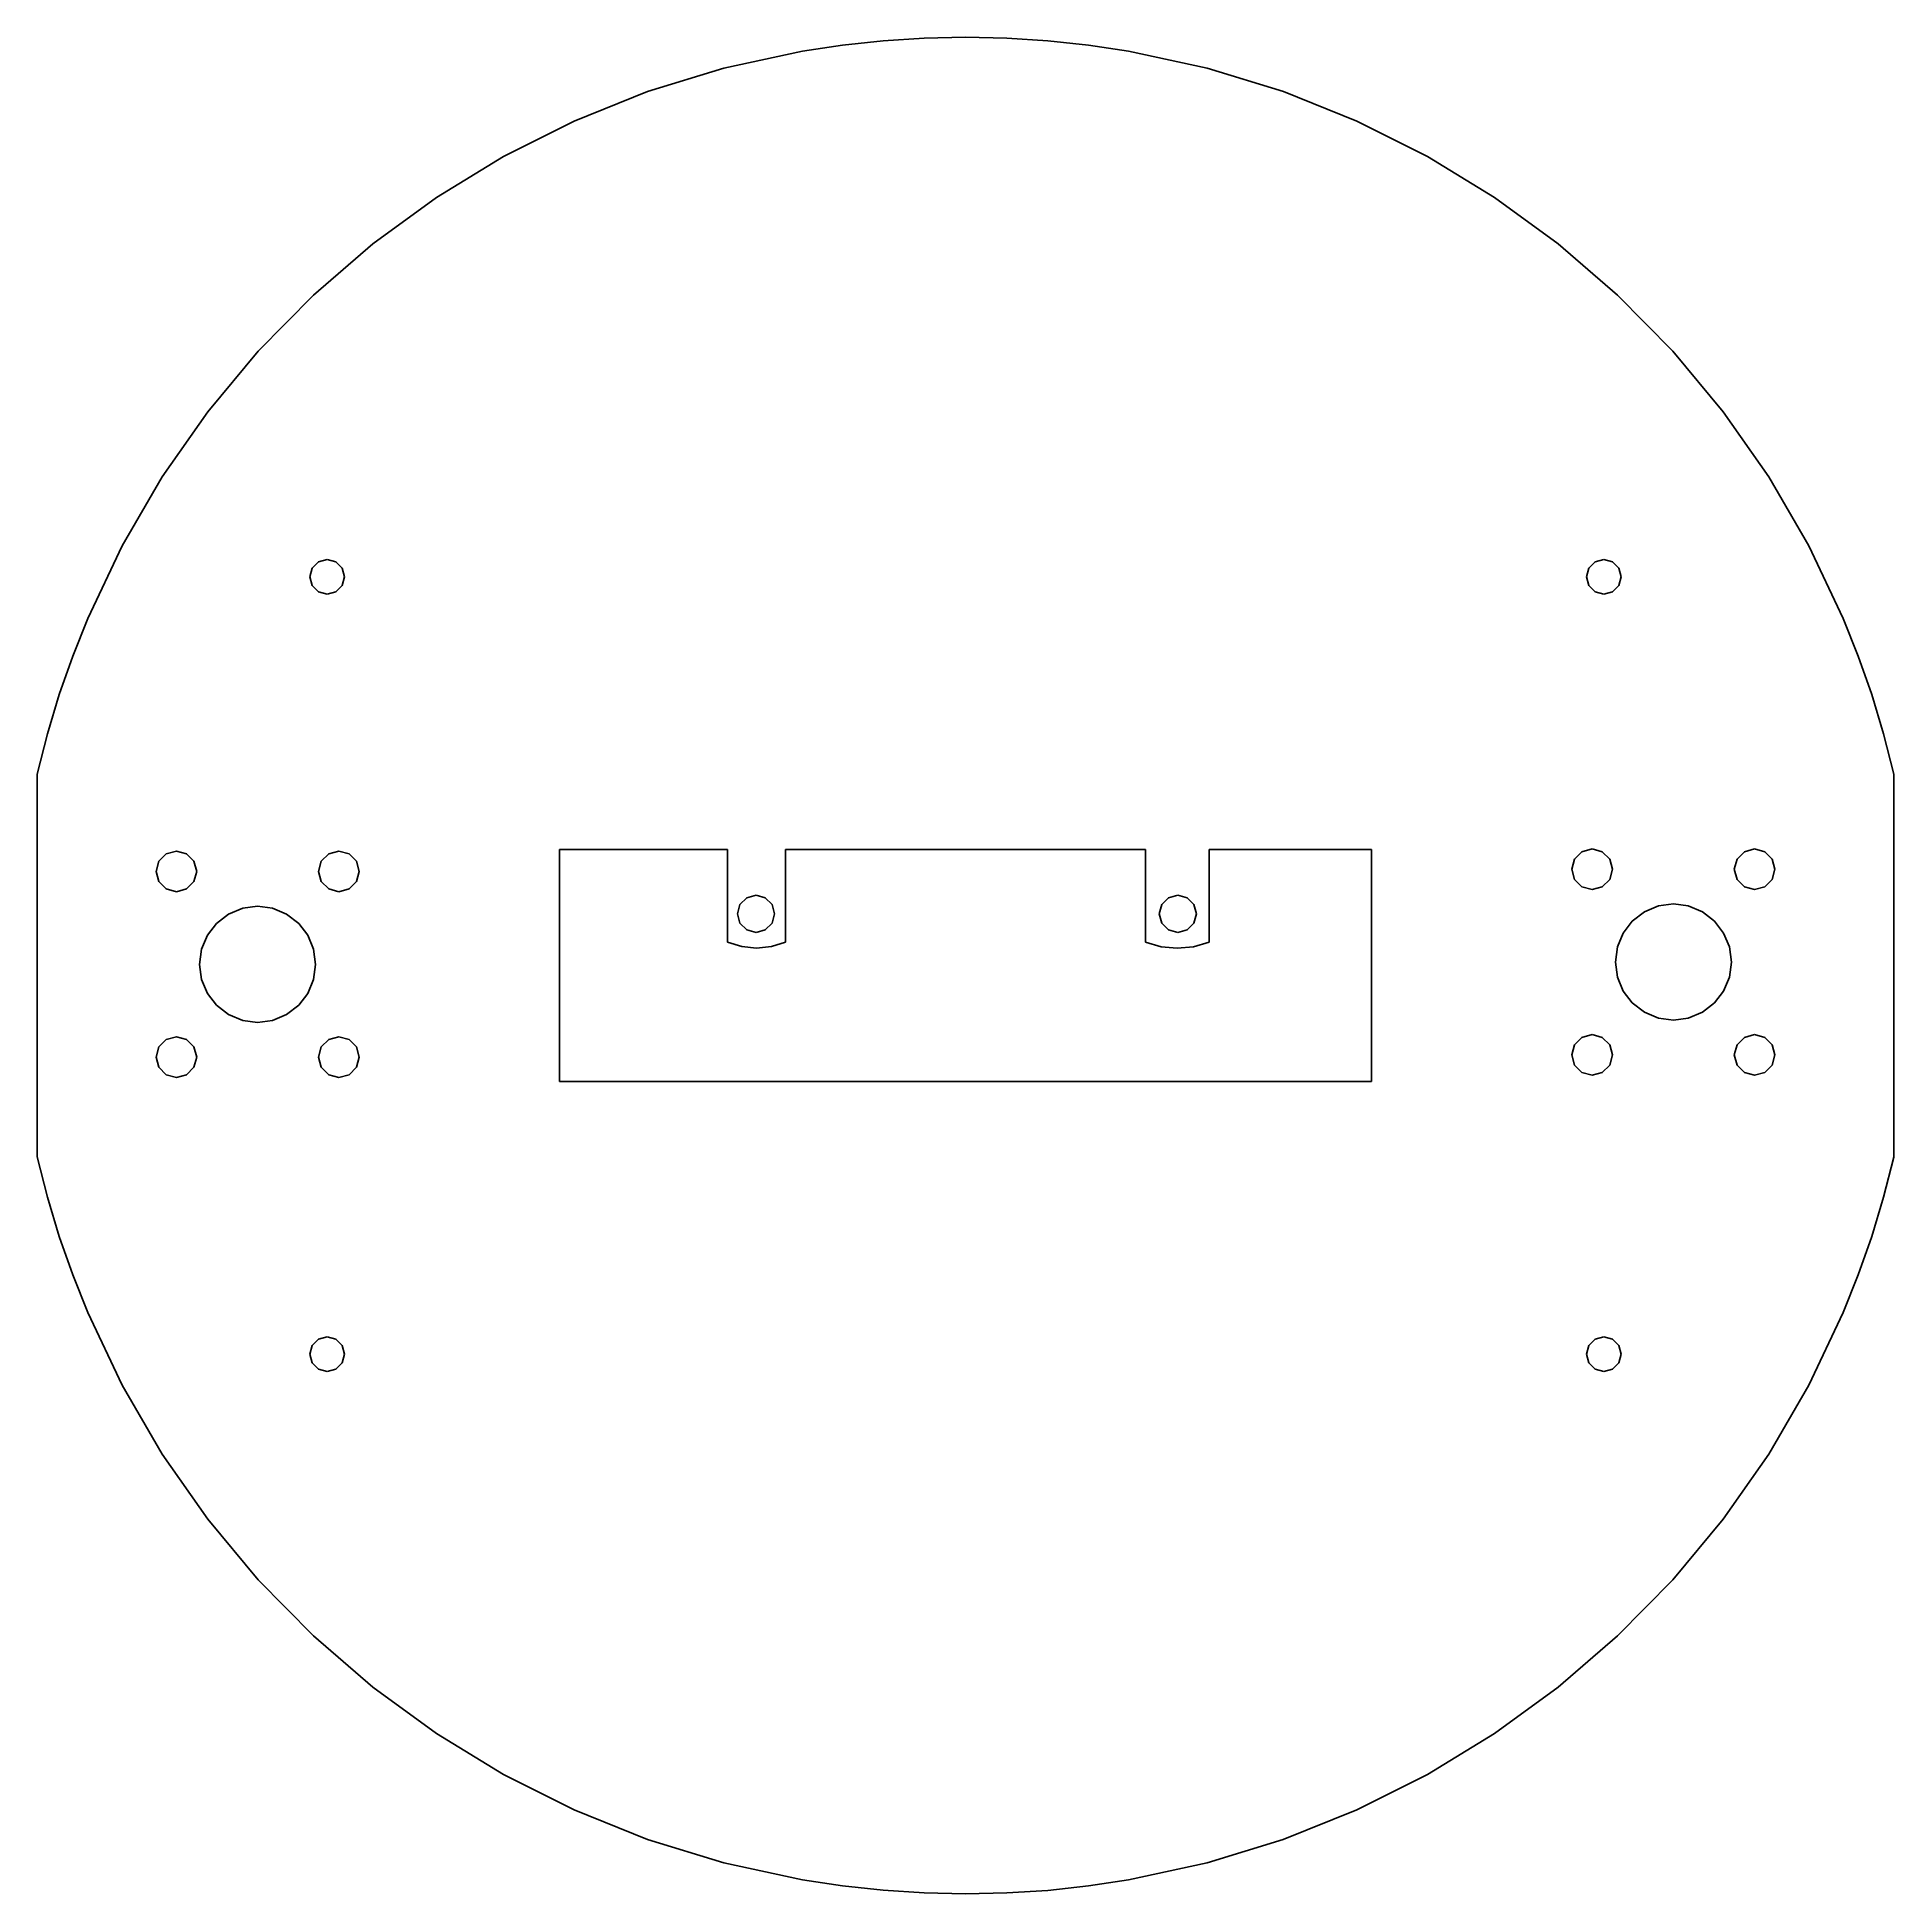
# Model space of a CAD drawing. Extents: x 0 to 160, y 0 to 160.
import ezdxf

# ---------------------------------------------------------------- set-up
doc = ezdxf.new("R2010")
doc.units = 0

msp = doc.modelspace()

# ---------------------------------------------------------------- linework, layer by layer
at = {"layer": 'Layer 1'}
for p, q in [((79.999806, 160.000417), (76.43537, 159.92379)), ((83.564242, 159.923812), (79.999806, 160.000417)), ((65.954691, 158.797141), (59.180373, 157.326997)), ((69.409252, 159.319326), (65.954691, 158.797141)), ((72.903998, 159.695818), (69.409252, 159.319326)), ((76.43537, 159.92379), (72.903998, 159.695818)), ((87.095615, 159.695862), (83.564242, 159.923812)), ((90.590364, 159.319391), (87.095615, 159.695862)), ((94.044927, 158.797227), (90.590364, 159.319391)), ((100.819254, 157.327125), (94.044927, 158.797227)), ((59.180373, 157.326997), (52.609531, 155.307999)), ((107.390109, 155.308167), (100.819254, 157.327125)), ((52.609531, 155.307999), (46.270652, 152.762759)), ((113.729003, 152.762965), (107.390109, 155.308167)), ((46.270652, 152.762759), (40.192224, 149.713888)), ((119.80745, 149.714132), (113.729003, 152.762965)), ((40.192224, 149.713888), (34.402735, 146.184)), ((125.596961, 146.184279), (119.80745, 149.714132)), ((34.402735, 146.184), (28.930671, 142.195705)), ((131.069049, 142.196018), (125.596961, 146.184279)), ((28.930671, 142.195705), (23.804521, 137.771617)), ((136.195226, 137.771961), (131.069049, 142.196018)), ((23.804521, 137.771617), (19.052772, 132.934347)), ((140.947005, 132.93472), (136.195226, 137.771961)), ((19.052772, 132.934347), (14.703912, 127.706507)), ((145.295897, 127.706907), (140.947005, 132.93472)), ((14.703912, 127.706507), (10.786427, 122.110709)), ((149.213416, 122.111133), (145.295897, 127.706907)), ((10.786427, 122.110709), (7.328806, 116.169566)), ((152.671073, 116.170012), (149.213416, 122.111133)), ((7.328806, 116.169566), (4.359537, 109.90569)), ((155.640381, 109.906154), (152.671073, 116.170012)), ((23.700962, 114.250414), (23.5, 113.500414)), ((24.25, 114.799452), (23.700962, 114.250414)), ((25, 115.000414), (24.25, 114.799452)), ((25.75, 114.799452), (25, 115.000414)), ((26.299038, 114.250414), (25.75, 114.799452)), ((26.5, 113.500414), (26.299038, 114.250414)), ((133.700962, 114.250414), (133.5, 113.500414)), ((134.25, 114.799452), (133.700962, 114.250414)), ((135, 115.000414), (134.25, 114.799452)), ((135.75, 114.799452), (135, 115.000414)), ((136.299038, 114.250414), (135.75, 114.799452)), ((136.5, 113.500414), (136.299038, 114.250414)), ((23.5, 113.500414), (23.700962, 112.750414)), ((23.5, 113.500414), (23.5, 113.500414)), ((23.700962, 112.750414), (24.25, 112.201376)), ((24.25, 112.201376), (25, 112.000414)), ((25, 112.000414), (25.75, 112.201376)), ((25.75, 112.201376), (26.299038, 112.750414)), ((26.299038, 112.750414), (26.5, 113.500414)), ((133.5, 113.500414), (133.700962, 112.750414)), ((133.5, 113.500414), (133.5, 113.500414)), ((133.700962, 112.750414), (134.25, 112.201376)), ((134.25, 112.201376), (135, 112.000414)), ((135, 112.000414), (135.75, 112.201376)), ((135.75, 112.201376), (136.299038, 112.750414)), ((136.299038, 112.750414), (136.5, 113.500414)), ((4.359537, 109.90569), (3.066936, 106.659793)), ((156.933002, 106.660265), (155.640381, 109.906154)), ((3.066936, 106.659793), (1.907105, 103.341693)), ((158.092853, 103.342171), (156.933002, 106.660265)), ((1.907105, 103.341693), (0.883606, 99.954215)), ((159.116372, 99.954699), (158.092853, 103.342171)), ((0.883606, 99.954215), (0, 96.500186)), ((160, 96.500676), (159.116372, 99.954699)), ((0, 96.500186), (0, 63.500142)), ((160, 63.494666), (160, 96.500676)), ((11.125, 89.623918), (10.484456, 88.983374)), ((12, 89.858374), (11.125, 89.623918)), ((12.875, 89.623918), (12, 89.858374)), ((13.515544, 88.983374), (12.875, 89.623918)), ((25.125, 89.623919), (24.484456, 88.983374)), ((26, 89.858374), (25.125, 89.623919)), ((26.875, 89.623919), (26, 89.858374)), ((27.515544, 88.983374), (26.875, 89.623919)), ((44.999999, 70.000415), (44.999999, 90.000415)), ((44.999999, 90.000415), (59.499999, 90.000415)), ((59.499999, 90.000415), (59.499999, 82.000415)), ((59.499999, 90.000415), (59.499999, 90.000415)), ((64.499999, 82.000415), (64.499999, 90.000415)), ((64.499999, 90.000415), (95.5, 90.000415)), ((95.5, 90.000415), (95.5, 82.000415)), ((101, 82.000415), (101, 90.000415)), ((101, 90.000415), (115, 90.000415)), ((115, 90.000415), (115, 70.000415)), ((133.125, 89.808001), (132.484456, 89.167457)), ((134, 90.042457), (133.125, 89.808001)), ((134.875, 89.808001), (134, 90.042457)), ((135.515544, 89.167457), (134.875, 89.808001)), ((147.125, 89.808001), (146.484456, 89.167457)), ((148, 90.042457), (147.125, 89.808001)), ((148.875, 89.808001), (148, 90.042457)), ((149.515544, 89.167457), (148.875, 89.808001)), ((10.484456, 88.983374), (10.25, 88.108374)), ((10.25, 88.108374), (10.484456, 87.233374)), ((10.25, 88.108374), (10.25, 88.108374)), ((13.75, 88.108374), (13.515544, 88.983374)), ((13.515544, 87.233374), (13.75, 88.108374)), ((24.484456, 88.983374), (24.25, 88.108374)), ((24.25, 88.108374), (24.484456, 87.233374)), ((24.25, 88.108374), (24.25, 88.108374)), ((27.75, 88.108374), (27.515544, 88.983374)), ((27.515544, 87.233374), (27.75, 88.108374)), ((132.484456, 89.167457), (132.25, 88.292457)), ((132.25, 88.292457), (132.484456, 87.417457)), ((132.25, 88.292457), (132.25, 88.292457)), ((135.75, 88.292457), (135.515544, 89.167457)), ((135.515544, 87.417457), (135.75, 88.292457)), ((146.484456, 89.167457), (146.25, 88.292457)), ((146.25, 88.292457), (146.484456, 87.417457)), ((146.25, 88.292457), (146.25, 88.292457)), ((149.75, 88.292457), (149.515544, 89.167457)), ((149.515544, 87.417457), (149.75, 88.292457)), ((10.484456, 87.233374), (11.125, 86.59283)), ((11.125, 86.59283), (12, 86.358374)), ((12, 86.358374), (12.875, 86.59283)), ((12.875, 86.59283), (13.515544, 87.233374)), ((24.484456, 87.233374), (25.125, 86.592829)), ((25.125, 86.592829), (26, 86.358374)), ((26, 86.358374), (26.875, 86.592829)), ((26.875, 86.592829), (27.515544, 87.233374)), ((132.484456, 87.417457), (133.125, 86.776913)), ((133.125, 86.776913), (134, 86.542457)), ((134, 86.542457), (134.875, 86.776913)), ((134.875, 86.776913), (135.515544, 87.417457)), ((146.484456, 87.417457), (147.125, 86.776913)), ((147.125, 86.776913), (148, 86.542457)), ((148, 86.542457), (148.875, 86.776913)), ((148.875, 86.776913), (149.515544, 87.417457)), ((17.716345, 84.932947), (16.5, 84.430542)), ((19, 85.100415), (17.716345, 84.932947)), ((20.283655, 84.932947), (19, 85.100415)), ((21.5, 84.430542), (20.283655, 84.932947)), ((60.564359, 85.250415), (60.35, 84.450415)), ((61.15, 85.836056), (60.564359, 85.250415)), ((61.95, 86.050415), (61.15, 85.836056)), ((62.75, 85.836056), (61.95, 86.050415)), ((63.335641, 85.250415), (62.75, 85.836056)), ((63.55, 84.450415), (63.335641, 85.250415)), ((96.914359, 85.250434), (96.7, 84.450434)), ((97.5, 85.836075), (96.914359, 85.250434)), ((98.3, 86.050434), (97.5, 85.836075)), ((99.1, 85.836075), (98.3, 86.050434)), ((99.685641, 85.250434), (99.1, 85.836075)), ((99.9, 84.450434), (99.685641, 85.250434)), ((139.716345, 85.132947), (138.5, 84.630542)), ((141, 85.300415), (139.716345, 85.132947)), ((142.283655, 85.132947), (141, 85.300415)), ((143.5, 84.630542), (142.283655, 85.132947)), ((15.456732, 83.628358), (14.669873, 82.600415)), ((16.5, 84.430542), (15.456732, 83.628358)), ((22.543268, 83.628358), (21.5, 84.430542)), ((23.330127, 82.600415), (22.543268, 83.628358)), ((60.35, 84.450415), (60.564359, 83.650415)), ((60.35, 84.450415), (60.35, 84.450415)), ((60.564359, 83.650415), (61.15, 83.064774)), ((62.75, 83.064774), (63.335641, 83.650415)), ((63.335641, 83.650415), (63.55, 84.450415)), ((96.7, 84.450434), (96.914359, 83.650434)), ((96.7, 84.450434), (96.7, 84.450434)), ((96.914359, 83.650434), (97.5, 83.064793)), ((99.1, 83.064793), (99.685641, 83.650434)), ((99.685641, 83.650434), (99.9, 84.450434)), ((137.456732, 83.828358), (136.669873, 82.800415)), ((138.5, 84.630542), (137.456732, 83.828358)), ((144.543268, 83.828358), (143.5, 84.630542)), ((145.330127, 82.800415), (144.543268, 83.828358)), ((14.669873, 82.600415), (14.173077, 81.405003)), ((23.826923, 81.405003), (23.330127, 82.600415)), ((59.499999, 82.000415), (60.731138, 81.624305)), ((60.731138, 81.624305), (61.999999, 81.498934)), ((61.15, 83.064774), (61.95, 82.850415)), ((61.95, 82.850415), (62.75, 83.064774)), ((61.999999, 81.498934), (63.26886, 81.624305)), ((63.26886, 81.624305), (64.499999, 82.000415)), ((95.5, 82.000415), (96.857576, 81.621273)), ((96.857576, 81.621273), (98.25, 81.494892)), ((97.5, 83.064793), (98.3, 82.850434)), ((98.25, 81.494892), (99.642424, 81.621273)), ((98.3, 82.850434), (99.1, 83.064793)), ((99.642424, 81.621273), (101, 82.000415)), ((136.173077, 81.605003), (136, 80.300415)), ((136.669873, 82.800415), (136.173077, 81.605003)), ((145.826923, 81.605003), (145.330127, 82.800415)), ((146, 80.300415), (145.826923, 81.605003)), ((14.173077, 81.405003), (14, 80.100415)), ((14, 80.100415), (14.173077, 78.795827)), ((14, 80.100415), (14, 80.100415)), ((24, 80.100415), (23.826923, 81.405003)), ((23.826923, 78.795827), (24, 80.100415)), ((136, 80.300415), (136.173077, 78.995827)), ((136, 80.300415), (136, 80.300415)), ((145.826923, 78.995827), (146, 80.300415)), ((14.173077, 78.795827), (14.669873, 77.600415)), ((23.330127, 77.600415), (23.826923, 78.795827)), ((136.173077, 78.995827), (136.669873, 77.800415)), ((145.330127, 77.800415), (145.826923, 78.995827)), ((14.669873, 77.600415), (15.456732, 76.572472)), ((22.543268, 76.572472), (23.330127, 77.600415)), ((136.669873, 77.800415), (137.456732, 76.772472)), ((144.543268, 76.772472), (145.330127, 77.800415)), ((15.456732, 76.572472), (16.5, 75.770288)), ((16.5, 75.770288), (17.716345, 75.267883)), ((17.716345, 75.267883), (19, 75.100415)), ((19, 75.100415), (20.283655, 75.267883)), ((20.283655, 75.267883), (21.5, 75.770288)), ((21.5, 75.770288), (22.543268, 76.572472)), ((137.456732, 76.772472), (138.5, 75.970288)), ((138.5, 75.970288), (139.716345, 75.467883)), ((139.716345, 75.467883), (141, 75.300415)), ((141, 75.300415), (142.283655, 75.467883)), ((142.283655, 75.467883), (143.5, 75.970288)), ((143.5, 75.970288), (144.543268, 76.772472)), ((11.125, 73.623918), (10.484456, 72.983374)), ((12, 73.858374), (11.125, 73.623918)), ((12.875, 73.623918), (12, 73.858374)), ((13.515544, 72.983374), (12.875, 73.623918)), ((25.125, 73.623919), (24.484456, 72.983374)), ((26, 73.858374), (25.125, 73.623919)), ((26.875, 73.623919), (26, 73.858374)), ((27.515544, 72.983374), (26.875, 73.623919)), ((133.125, 73.808001), (132.484456, 73.167457)), ((134, 74.042457), (133.125, 73.808001)), ((134.875, 73.808001), (134, 74.042457)), ((135.515544, 73.167457), (134.875, 73.808001)), ((147.125, 73.808001), (146.484456, 73.167457)), ((148, 74.042457), (147.125, 73.808001)), ((148.875, 73.808001), (148, 74.042457)), ((149.515544, 73.167457), (148.875, 73.808001)), ((10.484456, 72.983374), (10.25, 72.108374)), ((10.25, 72.108374), (10.484456, 71.233374)), ((10.25, 72.108374), (10.25, 72.108374)), ((13.75, 72.108374), (13.515544, 72.983374)), ((13.515544, 71.233374), (13.75, 72.108374)), ((24.484456, 72.983374), (24.25, 72.108374)), ((24.25, 72.108374), (24.484456, 71.233374)), ((24.25, 72.108374), (24.25, 72.108374)), ((27.75, 72.108374), (27.515544, 72.983374)), ((27.515544, 71.233374), (27.75, 72.108374)), ((132.484456, 73.167457), (132.25, 72.292457)), ((132.25, 72.292457), (132.484456, 71.417457)), ((132.25, 72.292457), (132.25, 72.292457)), ((135.75, 72.292457), (135.515544, 73.167457)), ((135.515544, 71.417457), (135.75, 72.292457)), ((146.484456, 73.167457), (146.25, 72.292457)), ((146.25, 72.292457), (146.484456, 71.417457)), ((146.25, 72.292457), (146.25, 72.292457)), ((149.75, 72.292457), (149.515544, 73.167457)), ((149.515544, 71.417457), (149.75, 72.292457)), ((10.484456, 71.233374), (11.125, 70.59283)), ((11.125, 70.59283), (12, 70.358374)), ((12, 70.358374), (12.875, 70.59283)), ((12.875, 70.59283), (13.515544, 71.233374)), ((24.484456, 71.233374), (25.125, 70.592829)), ((25.125, 70.592829), (26, 70.358374)), ((26, 70.358374), (26.875, 70.592829)), ((26.875, 70.592829), (27.515544, 71.233374)), ((132.484456, 71.417457), (133.125, 70.776913)), ((133.125, 70.776913), (134, 70.542457)), ((134, 70.542457), (134.875, 70.776913)), ((134.875, 70.776913), (135.515544, 71.417457)), ((146.484456, 71.417457), (147.125, 70.776913)), ((147.125, 70.776913), (148, 70.542457)), ((148, 70.542457), (148.875, 70.776913)), ((148.875, 70.776913), (149.515544, 71.417457)), ((115, 70.000415), (44.999999, 70.000415)), ((0, 63.500142), (0.883632, 60.046215)), ((159.116132, 60.0408), (160, 63.494666)), ((160, 63.494666), (160, 63.494666)), ((0.883632, 60.046215), (1.907147, 56.658836)), ((158.092385, 56.653491), (159.116132, 60.0408)), ((1.907147, 56.658836), (3.066985, 53.340831)), ((156.932319, 53.335565), (158.092385, 56.653491)), ((3.066985, 53.340831), (4.359585, 50.095025)), ((155.639497, 50.089848), (156.932319, 53.335565)), ((4.359585, 50.095025), (7.32883, 43.83132)), ((152.669824, 43.826346), (155.639497, 50.089848)), ((25, 48.000416), (24.25, 47.799454)), ((25.75, 47.799454), (25, 48.000416)), ((135, 48.000416), (134.25, 47.799454)), ((135.75, 47.799454), (135, 48.000416)), ((23.700962, 47.250416), (23.5, 46.500416)), ((23.5, 46.500416), (23.700962, 45.750416)), ((23.5, 46.500416), (23.5, 46.500416)), ((24.25, 47.799454), (23.700962, 47.250416)), ((26.299038, 47.250416), (25.75, 47.799454)), ((26.5, 46.500416), (26.299038, 47.250416)), ((26.299038, 45.750416), (26.5, 46.500416)), ((133.700962, 47.250416), (133.5, 46.500416)), ((133.5, 46.500416), (133.700962, 45.750416)), ((133.5, 46.500416), (133.5, 46.500416)), ((134.25, 47.799454), (133.700962, 47.250416)), ((136.299038, 47.250416), (135.75, 47.799454)), ((136.5, 46.500416), (136.299038, 47.250416)), ((136.299038, 45.750416), (136.5, 46.500416)), ((23.700962, 45.750416), (24.25, 45.201378)), ((24.25, 45.201378), (25, 45.000416)), ((25, 45.000416), (25.75, 45.201378)), ((25.75, 45.201378), (26.299038, 45.750416)), ((133.700962, 45.750416), (134.25, 45.201378)), ((134.25, 45.201378), (135, 45.000416)), ((135, 45.000416), (135.75, 45.201378)), ((135.75, 45.201378), (136.299038, 45.750416)), ((7.32883, 43.83132), (10.786395, 37.890331)), ((149.211852, 37.885593), (152.669824, 43.826346)), ((10.786395, 37.890331), (14.703798, 32.294667)), ((145.294066, 32.290198), (149.211852, 37.885593)), ((14.703798, 32.294667), (19.052552, 27.06694)), ((140.944954, 27.062768), (145.294066, 32.290198)), ((19.052552, 27.06694), (23.804174, 22.229759)), ((136.193001, 22.225913), (140.944954, 27.062768)), ((23.804174, 22.229759), (28.930179, 17.805735)), ((131.066693, 17.802239), (136.193001, 22.225913)), ((28.930179, 17.805735), (34.402081, 13.817478)), ((125.594518, 13.814357), (131.066693, 17.802239)), ((34.402081, 13.817478), (40.191397, 10.287598)), ((119.80496, 10.284873), (125.594518, 13.814357)), ((40.191397, 10.287598), (46.269642, 7.238706)), ((113.726507, 7.236397), (119.80496, 10.284873)), ((46.269642, 7.238706), (52.60833, 4.693411)), ((107.387645, 4.691536), (113.726507, 7.236397)), ((52.60833, 4.693411), (59.178977, 2.674324)), ((100.81686, 2.672899), (107.387645, 4.691536)), ((59.178977, 2.674324), (65.953099, 1.204056)), ((94.042637, 1.203095), (100.81686, 2.672899)), ((65.953099, 1.204056), (69.407561, 0.681794)), ((69.407561, 0.681794), (72.90221, 0.305216)), ((72.90221, 0.305216), (76.433486, 0.077148)), ((76.433486, 0.077148), (79.997827, 0.000415)), ((79.997827, 0.000415), (83.562173, 0.076904)), ((83.562173, 0.076904), (87.093464, 0.304731)), ((87.093464, 0.304731), (90.588139, 0.68107)), ((90.588139, 0.68107), (94.042637, 1.203095))]:
    msp.add_line(p, q, dxfattribs=at)

doc.saveas('drawing.dxf')
